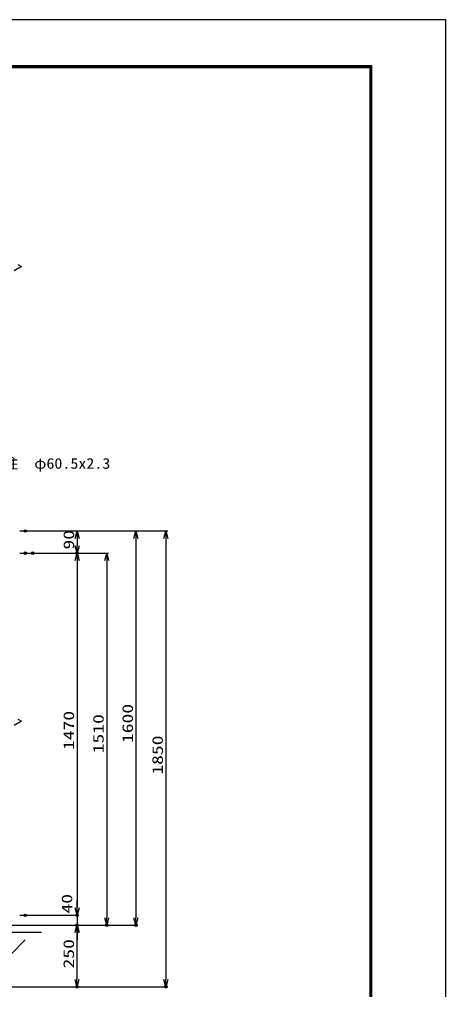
# Model space of a CAD drawing. Units: millimetres, scale not verified. Extents: x -4455 to 4455, y -3150 to 3150.
# Drawn here: x 2727 to 4455, y -788 to 3150 of the extents above; entities that cross this region are included whole.
import ezdxf
from ezdxf.enums import TextEntityAlignment as Align

# ---------------------------------------------------------------- set-up
doc = ezdxf.new("R2010")
doc.units = ezdxf.units.MM
doc.header["$LTSCALE"] = 20
doc.header["$PDMODE"] = 32
doc.header["$PDSIZE"] = 10
for name, color, linetype, lineweight in [('0-0_1', 7, 'Continuous', 25), ('0-1_0', 7, 'Continuous', 25), ('0-4_EXTCNT-LMEC0', 1, 'Continuous', 25)]:
    doc.layers.add(name, color=color, linetype=linetype, lineweight=lineweight)
doc.layers.add('0-2_DEFPOINTS', color=7, linetype='Continuous')
doc.styles.add('ＭＳ ゴシック', font='')
doc.styles.get('ＭＳ ゴシック').set_extended_font_data('MS Gothic')

# ---------------------------------------------------------------- blocks, each defined once
blk = doc.blocks.new('_Open30')
at = {"layer": '0-1_0', "color": 1}
blk.add_line((0, 0), (-20, 0), dxfattribs=at)
blk.add_lwpolyline([(-20, 5.36), (0, 0), (-20, -5.36)], dxfattribs=at)

msp = doc.modelspace()

# ---------------------------------------------------------------- linework, layer by layer
at = {"layer": '0-0_1'}
msp.add_line((2816.15, -556.15), (2541.15, -556.15), dxfattribs=at)
at = {"layer": '0-0_1', "color": 4}
msp.add_line((2751.15, -586.15), (2691.15, -646.15), dxfattribs=at)
at = {"layer": '0-1_0', "color": 3}
msp.add_lwpolyline([(-4455, 3150), (4455, 3150), (4455, -3150), (-4455, -3150)], close=True, dxfattribs=at)
at = {"layer": '0-1_0'}
for points in [[(-4155, 2962.5), (4155, 2962.5), (4155, -2962.5), (-4155, -2962.5)], [(-4153.13, 2960.62), (4153.12, 2960.62), (4153.12, -2960.63), (-4153.13, -2960.63)], [(-4151.25, 2958.75), (4151.25, 2958.75), (4151.25, -2958.75), (-4151.25, -2958.75)], [(-4149.38, 2956.87), (4149.37, 2956.87), (4149.37, -2956.88), (-4149.38, -2956.88)], [(-4147.5, 2955), (4147.5, 2955), (4147.5, -2955), (-4147.5, -2955)]]:
    msp.add_lwpolyline(points, close=True, dxfattribs=at)
at = {"layer": '0-2_DEFPOINTS'}
for p in [(2751, 1073.85), (2751, 983.85), (2781, 983.85), (2961, 983.85), (2751, -486.15), (2961, -486.15), (2961, -526.15), (3081, -526.15), (3199.65, -526.15), (2960.65, -776.15), (3321, -776.15)]:
    msp.add_point(p, dxfattribs=at)
at = {"layer": '0-4_EXTCNT-LMEC0'}
for p, q in [((2728.5, 1073.85), (3207.15, 1073.85)), ((2728.5, 1073.85), (2968.5, 1073.85)), ((2758.5, 1073.85), (3328.5, 1073.85)), ((2961, 1043.85), (2961, 1013.85)), ((3199.65, 1043.85), (3199.65, -496.15)), ((3321, 1043.85), (3321, -746.15)), ((2728.5, 983.85), (2968.5, 983.85)), ((2758.5, 983.85), (2968.5, 983.85)), ((2788.5, 983.85), (3088.5, 983.85)), ((2961, 953.85), (2961, -456.15)), ((3081, 953.85), (3081, -496.15)), ((2961, -456.15), (2961, -426.15)), ((2728.5, -486.15), (2968.5, -486.15)), ((2758.5, -486.15), (2968.5, -486.15)), ((2961, -486.15), (2961, -526.15)), ((2548.65, -526.15), (3207.15, -526.15)), ((2548.65, -526.15), (2968.15, -526.15)), ((2548.65, -526.15), (2968.5, -526.15)), ((2578.65, -526.15), (3088.5, -526.15)), ((2960.65, -556.15), (2960.65, -746.15)), ((2961, -556.15), (2961, -586.15)), ((2428.9, -776.15), (3328.5, -776.15)), ((2428.9, -776.15), (2968.15, -776.15))]:
    msp.add_line(p, q, dxfattribs=at)
at = {"layer": '0-4_EXTCNT-LMEC0', "color": 4}
for p, q in [((2736, 301.39), (2706, 284.06)), ((2721, 310.05), (2736, 301.39))]:
    msp.add_line(p, q, dxfattribs=at)
msp.add_lwpolyline([(2721, 2155.15), (2736, 2146.49), (2706, 2129.17)], dxfattribs=at)

# ---------------------------------------------------------------- block references
at = {"layer": '0-4_EXTCNT-LMEC0', "xscale": 1.5, "yscale": 1.5}
for p, rotation in [((2961, 1073.85), 90), ((3199.65, 1073.85), 90), ((3321, 1073.85), 90), ((2961, 983.85), 270), ((2961, 983.85), 90), ((3081, 983.85), 90), ((2961, -486.15), 270), ((2961, -486.15), 270), ((3081, -526.15), 270), ((3199.65, -526.15), 270), ((2960.65, -526.15), 90), ((2961, -526.15), 90), ((2960.65, -776.15), 270), ((3321, -776.15), 270)]:
    msp.add_blockref('_Open30', p, dxfattribs=dict(at, rotation=rotation))

# ---------------------------------------------------------------- texts
at = {"layer": '0-1_0', "color": 3, "style": 'ＭＳ ゴシック', "width": 1.1}
msp.add_text('門柱\u3000φ60.5x2.3', height=43.26, dxfattribs=at).set_placement((2592.82, 1313.31), align=Align.BOTTOM_LEFT)
at = {"layer": '0-4_EXTCNT-LMEC0', "color": 3, "style": 'ＭＳ ゴシック', "width": 1.35}
for s, p in [('90', (2961.83, 998.48)), ('1600', (3200.48, 213.1)), ('1470', (2961.83, 184.73)), ('1510', (3081.83, 171.48)), ('1850', (3321.83, 84.73)), ('40', (2954.48, -478.81)), ('250', (2961.48, -701.77))]:
    msp.add_text(s, height=43.26, rotation=90, dxfattribs=at).set_placement(p, align=Align.BOTTOM_LEFT)

doc.saveas('drawing.dxf')
